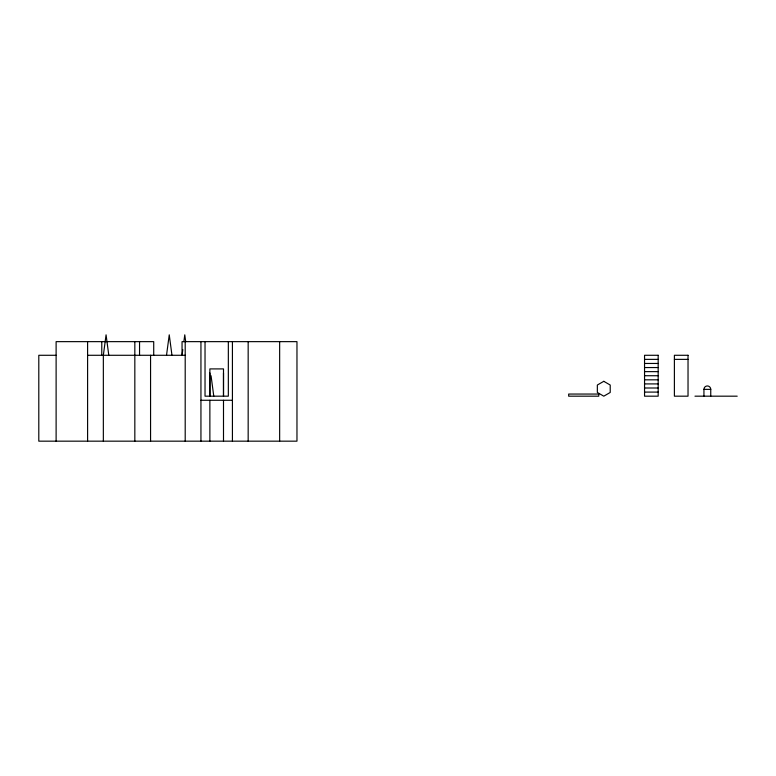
<?xml version="1.0" encoding="UTF-8"?>
<svg xmlns="http://www.w3.org/2000/svg" width="776" height="776" viewBox="0 0 776 776"><rect width="100%" height="100%" fill="white"/><g stroke="black" fill="none" stroke-linecap="round" stroke-linejoin="round"><path stroke-width="1.16" d="M209.869 373.004L209.869 396.177L209.869 368.91L223.498 368.91L223.498 396.177L223.498 373.004M166.52 355.282L169.246 334.834L171.971 355.282M182.806 349.598L182.05 355.282L182.05 341.644L296.965 341.644L296.965 441.166L38.8 441.166L38.8 355.282L56.114 355.282M183.873 341.644L184.775 334.834L185.687 341.644M87.601 355.282L185.202 355.282M644.546 359.375L658.174 359.375M674.392 359.375L688.031 359.375M644.546 363.459L658.174 363.459M644.546 367.552L658.174 367.552M644.546 371.636L658.174 371.636M644.546 375.73L658.174 375.73M644.546 379.823L658.174 379.823M644.546 383.907L658.174 383.907M644.546 388L658.174 388M703.939 396.177L703.939 389.368L710.748 389.368L710.748 396.177M644.546 392.093L658.174 392.093M694.966 396.177L737.2 396.177M200.945 400.27L232.422 400.27M211.053 375.73L213.778 396.177M108.795 355.282L106.069 334.834L103.344 355.282L103.344 441.166M279.651 341.644L279.651 441.166M248.165 341.644L248.165 441.166M232.422 341.644L232.422 441.166M228.338 341.644L228.338 396.177L205.029 396.177L205.029 341.644M223.498 400.27L223.498 441.166M209.869 400.27L209.869 441.166M200.945 341.644L200.945 441.166M185.202 341.644L185.202 441.166M153.716 355.282L153.716 341.644L56.114 341.644L56.114 441.166M150.563 355.282L150.563 441.166M139.544 341.644L139.544 355.282M134.83 341.644L134.83 441.166M101.772 341.644L101.772 355.282M87.601 341.644L87.601 441.166M703.939 389.368A3.405 3.405 0 0 1 707.343 385.953A3.405 3.405 0 0 1 710.748 389.368M603.786 381.317L597.345 385.032L597.345 392.462L603.786 396.177L610.217 392.462L610.217 385.032L603.786 381.317M658.174 355.282L644.546 355.282L644.546 396.177L658.174 396.177L658.174 355.282M688.031 355.282L674.392 355.282L674.392 396.177L688.031 396.177L688.031 355.282M598.752 394.053L568.672 394.053L568.672 396.177L598.752 396.177L598.752 394.053"/></g></svg>
